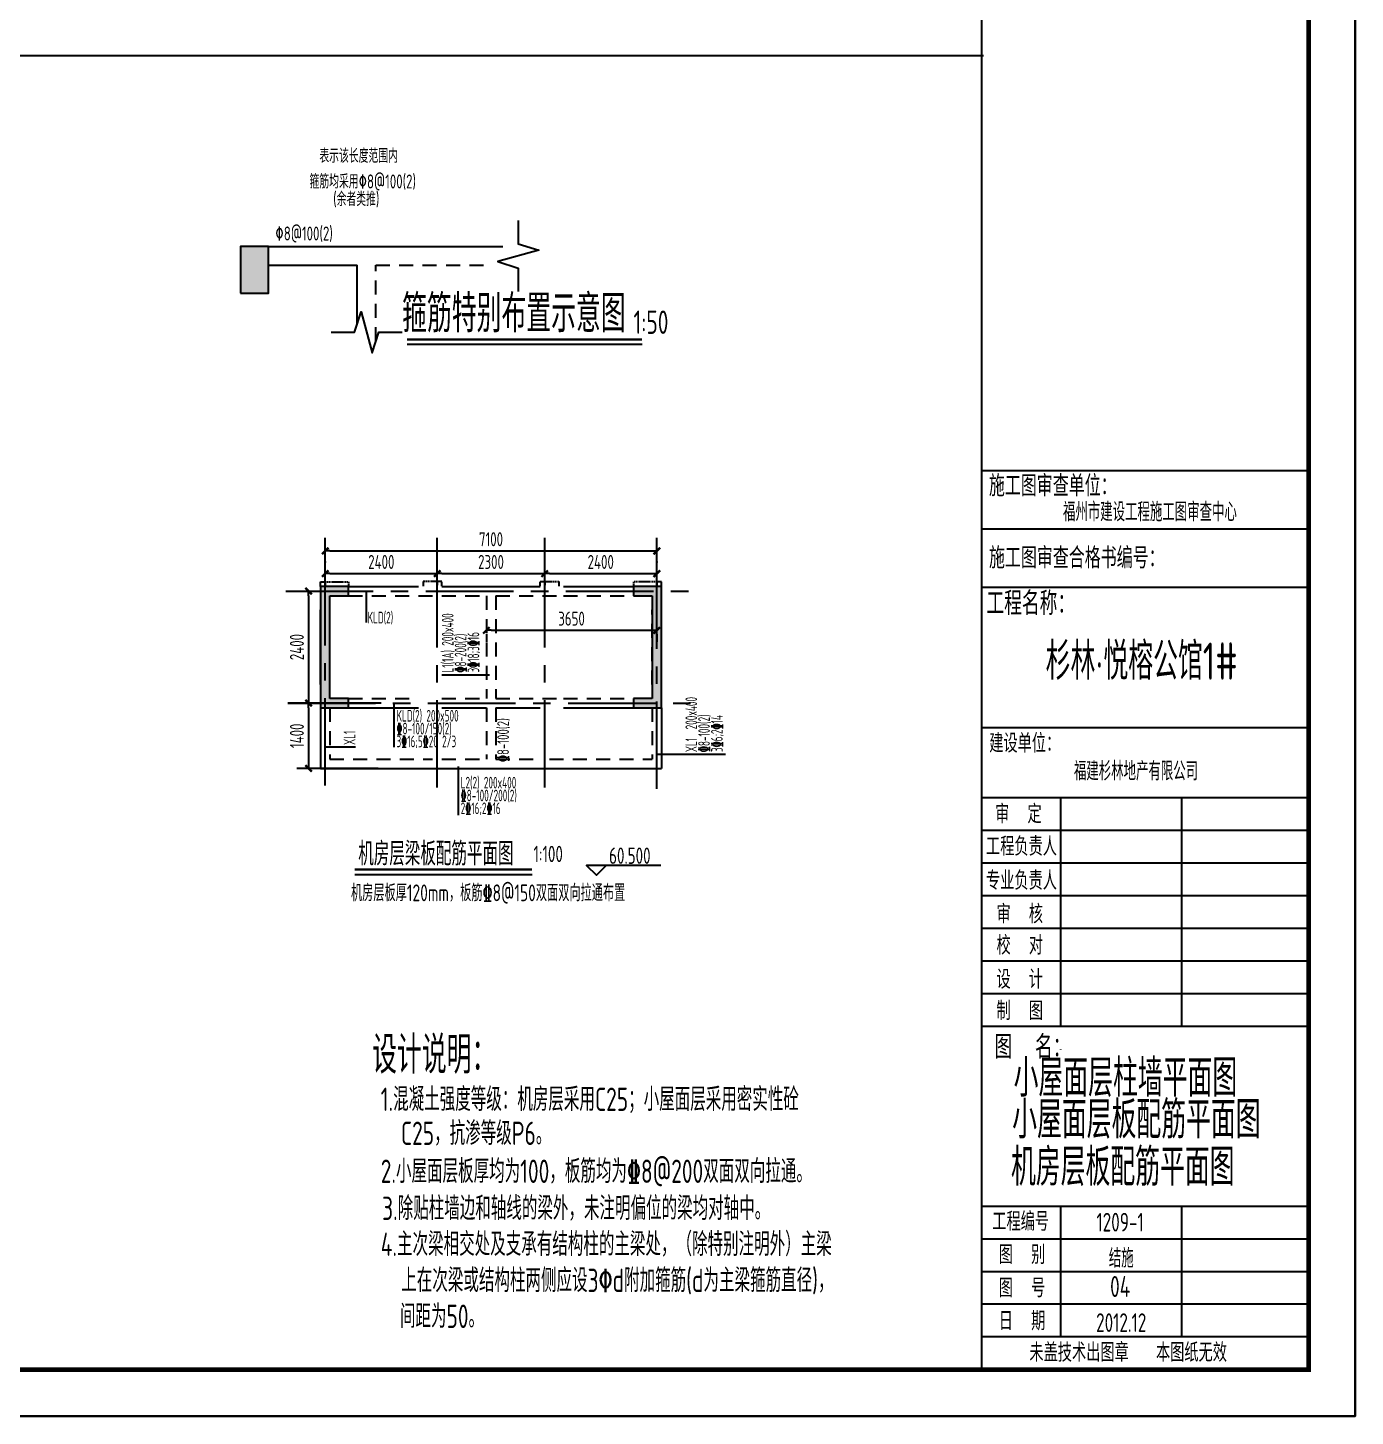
# Model space of a CAD drawing. Extents: x 580289 to 1106878, y -144605 to 78052.
# Drawn here: x 980489 to 1008920, y 18547 to 48285 of the extents above; entities that cross this region are included whole.
import ezdxf
from ezdxf.enums import TextEntityAlignment as Align

# ---------------------------------------------------------------- set-up
doc = ezdxf.new("R2010")
doc.units = 0
doc.header["$LTSCALE"] = 100
for name, pattern in [('3', [5, 3, -2]), ('CENTER', [2, 1.25, -0.25, 0.25, -0.25]), ('CONTINOUS', [0]), ('DASH', [0.35, 0.25, -0.1]), ('DASH_1_100', [5, 3, -2])]:
    doc.linetypes.add(name, pattern=pattern)
doc.layers.get('0').update_dxf_attribs({"linetype": 'CONTINUOUS'})
doc.layers.get('Defpoints').update_dxf_attribs({"linetype": 'CONTINUOUS'})
for name, color, linetype in [('AXIS', 3, 'CONTINUOUS'), ('COLU', 7, 'CONTINUOUS'), ('DIM', 3, 'CONTINUOUS'), ('HATCH', 254, 'CONTINUOUS'), ('mid', 7, 'CONTINUOUS'), ('PAXIS', 253, 'CENTER'), ('SLABH', 2, 'CONTINUOUS'), ('TEXT', 2, 'CONTINUOUS'), ('THICK', 6, 'CONTINUOUS'), ('THIN', 7, 'CONTINUOUS'), ('tm', 7, 'CONTINUOUS'), ('T图框', 7, 'CONTINUOUS'), ('图框', 254, 'CONTINUOUS'), ('垂直标注', 2, 'CONTINUOUS'), ('建筑隐线', 115, 'CONTINUOUS'), ('梁', 4, 'CONTINUOUS'), ('梁__实线', 4, 'CONTINUOUS'), ('梁__虚线', 4, 'DASH_1_100'), ('梁原位标注', 7, 'CONTINUOUS'), ('梁虚线', 134, '3'), ('水平标注', 2, 'CONTINUOUS'), ('水平钢筋', 7, 'CONTINUOUS')]:
    doc.layers.add(name, color=color, linetype=linetype)
doc.styles.add('HZ', font='tssdeng.shx', dxfattribs={"width": 0.7, "bigfont": 'tssdchn.shx'})
doc.styles.add('HZTXT2', font='tssdeng.shx', dxfattribs={"width": 0.7, "bigfont": 'tssdchn.shx'})
doc.styles.get("Standard").update_dxf_attribs({"font": 'tssdeng.shx', "width": 0.7, "bigfont": 'tssdchn.shx'})
doc.styles.add('TSSD_Dimension', font='Tssdeng.shx', dxfattribs={"width": 0.7, "bigfont": 'tssdchn.shx'})
doc.dimstyles.new('TSSD_100_100$0', dxfattribs={"dimtxt": 300, "dimasz": 100, "dimexe": 250, "dimexo": 250, "dimgap": 100, "dimtad": 1, "dimdec": 0, "dimzin": 0, "dimdsep": 46, "dimtxsty": 'TSSD_Dimension', "dimblk": '_TSDBK', "dimblk1": '_TSDBK', "dimblk2": '_TSDBK', "dimsah": 1, "dimcen": 0, "dimclrt": 7, "dimadec": 0, "dimazin": 0, "dimtfac": 1, "dimtdec": 0, "dimtix": 1, "dimtmove": 2, "dimatfit": 3, "dimldrblk": '_TSDBK', "dimfxl": 1, "dimtolj": 1, "dimtzin": 0, "dimarcsym": 0})

# ---------------------------------------------------------------- blocks, each defined once
blk = doc.blocks.new('A$C72C84CBD')
at = {"layer": '图框', "color": 0}
for p, q in [((76100, 1000), (76100, 58400)), ((76100, 20254), (83100, 20254)), ((76100, 19004), (83100, 19004)), ((76100, 17754), (83100, 17754)), ((76100, 14754), (83100, 14754)), ((76100, 13254), (83100, 13254)), ((77791, 13254), (77791, 8354)), ((80377, 13254), (80377, 8354)), ((76100, 12554), (83100, 12554)), ((76100, 11854), (83100, 11854)), ((76100, 11154), (83100, 11154)), ((76100, 10454), (83100, 10454)), ((76100, 9754), (83100, 9754)), ((76100, 9054), (83100, 9054)), ((76100, 8354), (83100, 8354)), ((77791, 7859), (77791, 7854)), ((76100, 4500), (83100, 4500)), ((77791, 4500), (77791, 1700)), ((80377, 4500), (80377, 1700)), ((76100, 3800), (83100, 3800)), ((83100, 3459), (83100, 2400)), ((76100, 3100), (83100, 3100)), ((83100, 2400), (76100, 2400)), ((83100, 1700), (76100, 1700))]:
    blk.add_line(p, q, dxfattribs=at)
for points in [[(0, 0), (0, 59400), (84100, 59400), (84100, 0)], [(0, 0), (84100, 0), (84100, 59400), (0, 59400)]]:
    blk.add_lwpolyline(points, close=True, dxfattribs=at)
at = {"layer": '图框', "color": 0, "const_width": 100}
blk.add_lwpolyline([(2500, 1000), (83100, 1000), (83100, 58400), (2500, 58400)], close=True, dxfattribs=at)
at = {"layer": '图框', "color": 0, "style": 'HZTXT2', "width": 0.8}
for s, height, p in [('施工图审查单位：', 450, (77622, 19953)), ('施工图审查合格书编号：', 450, (78136, 18409)), ('工程名称：', 500, (77151, 17437)), ('建设单位：', 400, (77022, 14436)), ('审  定', 400, (76886, 12921)), ('工程负责人', 400, (76952, 12224)), ('专业负责人', 400, (76952, 11495)), ('审  核', 400, (76915, 10777)), ('校  对', 400, (76916, 10109)), ('设  计', 400, (76915, 9376)), ('制  图', 400, (76915, 8703)), ('图  名：', 500, (77188, 7934)), ('工程编号', 400, (76935, 4192)), ('图  别', 400, (76963, 3475)), ('图  号', 400, (76963, 2758)), ('日  期', 400, (76963, 2058)), ('未盖技术出图章   本图纸无效', 400, (79237, 1389))]:
    blk.add_text(s, height=height, dxfattribs=at).set_placement(p, align=Align.MIDDLE)
blk = doc.blocks.new('图框')
at = {"layer": 'T图框', "color": 4}
blk.add_blockref('A$C72C84CBD', (602717, 102744), dxfattribs=at)
at = {"layer": 'T图框', "color": 1, "linetype": 'ByBlock', "style": 'HZ', "width": 0.7}
for s, p in [('福州市建设工程施工图审查中心', (682420, 122134)), ('福建杉林地产有限公司', (682122, 116580))]:
    blk.add_text(s, height=400, dxfattribs=at).set_placement(p, align=Align.MIDDLE)
at = {"layer": 'T图框', "linetype": 'ByBlock', "style": 'HZ', "width": 0.7}
for s, p in [('1209-1', (681780, 106900)), ('结施', (681805, 106149)), ('2012.12', (681805, 104749))]:
    blk.add_text(s, height=400, dxfattribs=at).set_placement(p, align=Align.MIDDLE)
blk = doc.blocks.new('_TSDBK')
blk.add_line((-1, 0), (0, 0))
at = {"const_width": 0.5}
blk.add_lwpolyline([(-0.7, -0.7), (0.7, 0.7)], dxfattribs=at)
blk = doc.blocks.new('*D1788')
at = {"layer": 'Defpoints', "color": 0}
for p in [(986861, 36651), (989261, 36651), (989261, 36594)]:
    blk.add_point(p, dxfattribs=at)
at = {"layer": 'DIM', "color": 0, "lineweight": -2}
for p, q in [((986961, 36594), (989161, 36594)), ((986861, 36401), (986861, 36344)), ((989261, 36401), (989261, 36344))]:
    blk.add_line(p, q, dxfattribs=at)
at = {"layer": 'DIM', "color": 0, "lineweight": -2, "xscale": 100, "yscale": 100, "zscale": 100, "rotation": 180}
blk.add_blockref('_TSDBK', (986861, 36594), dxfattribs=at)
at = {"layer": 'DIM', "color": 0, "lineweight": -2, "xscale": 100, "yscale": 100, "zscale": 100}
blk.add_blockref('_TSDBK', (989261, 36594), dxfattribs=at)
at = {"layer": 'DIM', "color": 7, "insert": (988061, 36844), "char_height": 300, "attachment_point": 5, "style": 'TSSD_Dimension'}
blk.add_mtext('\\A1;2400', dxfattribs=at)
blk = doc.blocks.new('*D1789')
at = {"layer": 'Defpoints', "color": 0}
for p in [(989261, 36651), (991561, 36651), (991561, 36594)]:
    blk.add_point(p, dxfattribs=at)
at = {"layer": 'DIM', "color": 0, "lineweight": -2}
for p, q in [((989361, 36594), (991461, 36594)), ((989261, 36401), (989261, 36344)), ((991561, 36401), (991561, 36344))]:
    blk.add_line(p, q, dxfattribs=at)
at = {"layer": 'DIM', "color": 0, "lineweight": -2, "xscale": 100, "yscale": 100, "zscale": 100, "rotation": 180}
blk.add_blockref('_TSDBK', (989261, 36594), dxfattribs=at)
at = {"layer": 'DIM', "color": 0, "lineweight": -2, "xscale": 100, "yscale": 100, "zscale": 100}
blk.add_blockref('_TSDBK', (991561, 36594), dxfattribs=at)
at = {"layer": 'DIM', "color": 7, "insert": (990411, 36844), "char_height": 300, "attachment_point": 5, "style": 'TSSD_Dimension'}
blk.add_mtext('\\A1;2300', dxfattribs=at)
blk = doc.blocks.new('*D1790')
at = {"layer": 'Defpoints', "color": 0}
for p in [(991561, 36651), (993961, 36651), (993961, 36594)]:
    blk.add_point(p, dxfattribs=at)
at = {"layer": 'DIM', "color": 0, "lineweight": -2}
for p, q in [((991661, 36594), (993861, 36594)), ((991561, 36401), (991561, 36344)), ((993961, 36401), (993961, 36344))]:
    blk.add_line(p, q, dxfattribs=at)
at = {"layer": 'DIM', "color": 0, "lineweight": -2, "xscale": 100, "yscale": 100, "zscale": 100, "rotation": 180}
blk.add_blockref('_TSDBK', (991561, 36594), dxfattribs=at)
at = {"layer": 'DIM', "color": 0, "lineweight": -2, "xscale": 100, "yscale": 100, "zscale": 100}
blk.add_blockref('_TSDBK', (993961, 36594), dxfattribs=at)
at = {"layer": 'DIM', "color": 7, "insert": (992761, 36844), "char_height": 300, "attachment_point": 5, "style": 'TSSD_Dimension'}
blk.add_mtext('\\A1;2400', dxfattribs=at)
blk = doc.blocks.new('*D1791')
at = {"layer": 'Defpoints', "color": 0}
for p in [(986861, 37104), (993961, 37104), (993961, 37080)]:
    blk.add_point(p, dxfattribs=at)
at = {"layer": 'DIM', "color": 0, "lineweight": -2}
for p, q in [((986961, 37080), (993861, 37080)), ((986861, 36854), (986861, 36830)), ((993961, 36854), (993961, 36830))]:
    blk.add_line(p, q, dxfattribs=at)
at = {"layer": 'DIM', "color": 0, "lineweight": -2, "xscale": 100, "yscale": 100, "zscale": 100, "rotation": 180}
blk.add_blockref('_TSDBK', (986861, 37080), dxfattribs=at)
at = {"layer": 'DIM', "color": 0, "lineweight": -2, "xscale": 100, "yscale": 100, "zscale": 100}
blk.add_blockref('_TSDBK', (993961, 37080), dxfattribs=at)
at = {"layer": 'DIM', "color": 7, "insert": (990411, 37330), "char_height": 300, "attachment_point": 5, "style": 'TSSD_Dimension'}
blk.add_mtext('\\A1;7100', dxfattribs=at)
blk = doc.blocks.new('*D1792')
at = {"layer": 'Defpoints', "color": 0}
for p in [(986504, 36221), (986504, 33821), (986504, 33821)]:
    blk.add_point(p, dxfattribs=at)
at = {"layer": 'DIM', "color": 0, "lineweight": -2}
for p, q in [((986254, 36221), (986254, 36221)), ((986504, 36121), (986504, 33921))]:
    blk.add_line(p, q, dxfattribs=at)
at = {"layer": 'DIM', "color": 0, "lineweight": -2, "xscale": 100, "yscale": 100, "zscale": 100}
for p, rotation in [((986504, 36221), 90), ((986504, 33821), 270)]:
    blk.add_blockref('_TSDBK', p, dxfattribs=dict(at, rotation=rotation))
at = {"layer": 'DIM', "color": 7, "insert": (986254, 35021), "char_height": 300, "attachment_point": 5, "rotation": 90, "style": 'TSSD_Dimension'}
blk.add_mtext('\\A1;2400', dxfattribs=at)
blk = doc.blocks.new('*D1793')
at = {"layer": 'Defpoints', "color": 0}
for p in [(988210, 33821), (986504, 32421), (988245, 32421)]:
    blk.add_point(p, dxfattribs=at)
at = {"layer": 'DIM', "color": 0, "lineweight": -2}
for p, q in [((987960, 33821), (986254, 33821)), ((986504, 33721), (986504, 32521)), ((987995, 32421), (986254, 32421))]:
    blk.add_line(p, q, dxfattribs=at)
at = {"layer": 'DIM', "color": 0, "lineweight": -2, "xscale": 100, "yscale": 100, "zscale": 100}
for p, rotation in [((986504, 33821), 90), ((986504, 32421), 270)]:
    blk.add_blockref('_TSDBK', p, dxfattribs=dict(at, rotation=rotation))
at = {"layer": 'DIM', "color": 7, "insert": (986254, 33121), "char_height": 300, "attachment_point": 5, "rotation": 90, "style": 'TSSD_Dimension'}
blk.add_mtext('\\A1;1400', dxfattribs=at)
blk = doc.blocks.new('*D1796')
at = {"layer": 'Defpoints', "color": 0}
for p in [(990311, 35546), (993961, 35546), (993961, 35380)]:
    blk.add_point(p, dxfattribs=at)
at = {"layer": 'DIM', "color": 0, "lineweight": -2}
for p, q in [((990311, 35296), (990311, 35130)), ((990411, 35380), (993861, 35380)), ((993961, 35296), (993961, 35130))]:
    blk.add_line(p, q, dxfattribs=at)
at = {"layer": 'DIM', "color": 0, "lineweight": -2, "xscale": 100, "yscale": 100, "zscale": 100, "rotation": 180}
blk.add_blockref('_TSDBK', (990311, 35380), dxfattribs=at)
at = {"layer": 'DIM', "color": 0, "lineweight": -2, "xscale": 100, "yscale": 100, "zscale": 100}
blk.add_blockref('_TSDBK', (993961, 35380), dxfattribs=at)
at = {"layer": 'DIM', "color": 7, "insert": (992136, 35630), "char_height": 300, "attachment_point": 5, "style": 'TSSD_Dimension'}
blk.add_mtext('\\A1;3650', dxfattribs=at)

msp = doc.modelspace()

# ---------------------------------------------------------------- hatches: boundary and pattern name
at = {"layer": 'HATCH'}
msp.add_hatch(color=256, dxfattribs=at).paths.add_polyline_path([(985046.9, 42599.6), (985646.9, 42599.6), (985646.9, 43599.6), (985046.9, 43599.6)])
h = msp.add_hatch(color=256, dxfattribs=at)
h.paths.add_polyline_path([(986760.8, 34220.9), (986760.8, 33720.9), (987360.8, 33720.9), (987360.8, 33920.9), (986960.8, 33920.9), (986960.8, 34220.9), (986960.8, 36120.9), (987360.8, 36120.9), (987360.8, 36320.9), (986760.8, 36320.9)])
h.paths.add_polyline_path([(994060.8, 36320.9), (993460.8, 36320.9), (993460.8, 36120.9), (993860.8, 36120.9), (993860.8, 34070.9), (993860.8, 33920.9), (993460.8, 33920.9), (993460.8, 33720.9), (994060.8, 33720.9), (994060.8, 34220.9)])

# ---------------------------------------------------------------- linework, layer by layer
at = {"layer": 'AXIS'}
for p, q in [((986860.8, 35820.9), (986860.8, 37360.7)), ((989260.8, 35820.9), (989260.8, 37360.7)), ((991560.8, 35820.9), (991560.8, 37360.7)), ((993960.8, 35820.9), (993960.8, 37360.7)), ((988060.6, 33820.4), (986060.6, 33820.4))]:
    msp.add_line(p, q, dxfattribs=at)
at = {"layer": 'COLU'}
for p, q in [((987360.8, 36320.9), (986760.8, 36320.9)), ((986760.8, 36320.9), (986760.8, 34220.9)), ((987360.8, 36120.9), (987360.8, 36320.9)), ((994060.8, 36320.9), (993460.8, 36320.9)), ((993460.8, 36320.9), (993460.8, 36120.9)), ((994060.8, 34220.9), (994060.8, 36320.9)), ((986960.8, 34070.9), (986960.8, 36120.9)), ((986960.8, 36120.9), (987360.8, 36120.9)), ((993460.8, 36120.9), (993860.8, 36120.9)), ((993860.8, 36120.9), (993860.8, 34070.9)), ((986760.8, 34220.9), (986760.8, 33720.9)), ((986960.8, 33920.9), (986960.8, 34220.9)), ((993860.8, 34220.9), (993860.8, 33920.9)), ((994060.8, 33720.9), (994060.8, 34220.9)), ((987360.8, 33920.9), (986960.8, 33920.9)), ((987360.8, 33720.9), (987360.8, 33920.9)), ((993860.8, 33920.9), (993460.8, 33920.9)), ((993460.8, 33920.9), (993460.8, 33720.9)), ((986760.8, 33720.9), (987360.8, 33720.9)), ((993460.8, 33720.9), (994060.8, 33720.9))]:
    msp.add_line(p, q, dxfattribs=at)
msp.add_lwpolyline([(985046.9, 42599.6), (985646.9, 42599.6), (985646.9, 43599.6), (985046.9, 43599.6)], close=True, dxfattribs=at)
at = {"layer": 'mid'}
msp.add_line((927361.6, 47691.5), (1000961.6, 47691.5), dxfattribs=at)
at = {"layer": 'PAXIS', "linetype": 'CENTER', "ltscale": 15}
for p, q in [((986860.8, 32052.9), (986860.8, 37360.7)), ((989260.8, 32010.6), (989260.8, 37360.7)), ((991560.8, 32009.9), (991560.8, 37360.7)), ((993960.8, 31983.2), (993960.8, 37360.7)), ((986015, 36220.9), (994806.6, 36220.9)), ((986060.6, 33820.6), (994761, 33820.4))]:
    msp.add_line(p, q, dxfattribs=at)
at = {"layer": 'THICK', "const_width": 50}
msp.add_lwpolyline([(988611.6, 41605.9), (993645.8, 41605.9)], dxfattribs=at)
at = {"layer": 'THIN', "ltscale": 0.1}
msp.add_line((988611.6, 41505.9), (993645.8, 41505.9), dxfattribs=at)
at = {"layer": 'THIN'}
msp.add_lwpolyline([(986312.6, 44103.3, 0, 80, 0), (986312.6, 44503.3, 0, 0, 0), (986312.6, 45297.2, 0, 0, 0), (989248.2, 45297.2, 0, 0, 0)], format="xyseb", dxfattribs=at)
for points in [[(990994.2, 44159.6), (990994.2, 43659.6), (991434.2, 43519.6), (990554.2, 43279.6), (990994.2, 43139.6), (990994.2, 42639.6)], [(986986.9, 41764.2), (987486.9, 41764.2), (987626.9, 42204.2), (987866.9, 41324.2), (988006.9, 41764.2), (988506.9, 41764.2)]]:
    msp.add_lwpolyline(points, dxfattribs=at)
at = {"layer": 'tm'}
msp.add_line((987494.1, 30259.7), (991195.8, 30259.7), dxfattribs=at)
msp.add_line((987494.1, 30259.7), (991195.8, 30259.7), dxfattribs=at)
at = {"layer": 'tm', "color": 3}
for p, q in [((987494.1, 30146.7), (991195.8, 30146.7)), ((987588.3, 30146.7), (991289.9, 30146.7))]:
    msp.add_line(p, q, dxfattribs=at)
at = {"layer": 'tm', "linetype": 'CONTINOUS', "elevation": -1381.6}
msp.add_lwpolyline([(994045.4, 30346.3), (992459.4, 30346.3), (992669.4, 30136.3), (992879.4, 30346.3)], dxfattribs=at)
at = {"layer": 'tm', "color": 3, "const_width": 50}
for points in [[(987494.1, 30260), (991195.8, 30260)], [(987588.3, 30260), (991289.9, 30260)]]:
    msp.add_lwpolyline(points, dxfattribs=at)
at = {"layer": '垂直标注'}
for p, q in [((989359.2, 34426.3), (990381.9, 34426.3)), ((987510.3, 32875.8), (986860.8, 32875.8)), ((995432.2, 32722.4), (993960.8, 32722.4))]:
    msp.add_line(p, q, dxfattribs=at)
at = {"layer": '建筑隐线', "linetype": 'DASH'}
for points in [[(986760.8, 36320.9), (986760.8, 36420.9), (987360.8, 36420.9), (987360.8, 36320.9)], [(989360.8, 36322.2), (989360.8, 36422.2), (988960.8, 36422.2), (988960.8, 36322.2)], [(991460.8, 36322.2), (991460.8, 36422.2), (991860.8, 36422.2), (991860.8, 36322.2)], [(994060.8, 36320.9), (994060.8, 36420.9), (993460.8, 36420.9), (993460.8, 36320.9)]]:
    msp.add_lwpolyline(points, dxfattribs=at)
at = {"layer": '梁'}
for p, q in [((987360.8, 36320.9), (988860.8, 36320.9)), ((989360.8, 36320.9), (991460.8, 36320.9)), ((991960.8, 36320.9), (993460.8, 36320.9)), ((986760.8, 34220.9), (986760.8, 35820.9)), ((994060.8, 34220.9), (994060.8, 35820.9)), ((986760.8, 33720.9), (986760.8, 32420.9)), ((987360.8, 33720.9), (988860.8, 33720.9)), ((989360.8, 33720.9), (990310.8, 33720.9)), ((990510.8, 33720.9), (991460.8, 33720.9)), ((991960.8, 33720.9), (993460.8, 33720.9)), ((994060.8, 33720.9), (994060.8, 32420.9)), ((986760.8, 32420.9), (994060.8, 32420.9))]:
    msp.add_line(p, q, dxfattribs=at)
at = {"layer": '梁__实线'}
for p, q in [((985646.9, 43599.6), (987746.9, 43599.6)), ((987746.9, 43599.6), (990664.6, 43599.6)), ((985646.9, 43199.6), (987546.9, 43199.6)), ((987546.9, 41952.7), (987546.9, 43199.6))]:
    msp.add_line(p, q, dxfattribs=at)
at = {"layer": '梁__虚线'}
for p, q in [((987946.9, 43199.6), (990287.4, 43199.6)), ((987946.9, 41575.6), (987946.9, 43199.6))]:
    msp.add_line(p, q, dxfattribs=at)
at = {"layer": '梁虚线'}
for p, q in [((987360.8, 36120.9), (989360.8, 36120.9)), ((989360.8, 36120.9), (990310.8, 36120.9)), ((990310.8, 36120.9), (990310.8, 33920.9)), ((990510.8, 36120.9), (991960.8, 36120.9)), ((990510.8, 36120.9), (990510.8, 33920.9)), ((991960.8, 36120.9), (993460.8, 36120.9)), ((986960.8, 34220.9), (986960.8, 35820.9)), ((993860.8, 34220.9), (993860.8, 35820.9)), ((987360.8, 33920.9), (988860.8, 33920.9)), ((989360.8, 33920.9), (990310.8, 33920.9)), ((990510.8, 33920.9), (991960.8, 33920.9)), ((991960.8, 33920.9), (993460.8, 33920.9)), ((986960.8, 33720.9), (986960.8, 32620.9)), ((990310.8, 33720.9), (990310.8, 32620.9)), ((990510.8, 33720.9), (990510.8, 32620.9)), ((993860.8, 33720.9), (993860.8, 32620.9)), ((986960.8, 32620.9), (989160.8, 32620.9)), ((989360.8, 32620.9), (990310.8, 32620.9)), ((990510.8, 32620.9), (991460.8, 32620.9)), ((991660.8, 32620.9), (993860.8, 32620.9))]:
    msp.add_line(p, q, dxfattribs=at)
at = {"layer": '水平标注'}
for p, q in [((987746.1, 35543.9), (987746.1, 36220.9)), ((988336.8, 32875.2), (988336.8, 33832)), ((989711.5, 31420.2), (989711.5, 32462))]:
    msp.add_line(p, q, dxfattribs=at)

# ---------------------------------------------------------------- block references
at = {"layer": 'T图框'}
msp.add_blockref('图框', (322103.4, -84196.5), dxfattribs=at)

# ---------------------------------------------------------------- texts
at = {"color": 4, "width": 0.7}
msp.add_text('杉林·悦榕公馆1#', height=800, dxfattribs=at).set_placement((1004346.7, 34763.5), align=Align.MIDDLE)
at = {"layer": 'SLABH', "width": 0.7}
msp.add_text('机房层板厚120mm，板筋\x848@150双面双向拉通布置', height=360, dxfattribs=at).set_placement((987412.2, 29577.1))
at = {"layer": 'TEXT', "width": 0.7}
for s, height, p in [('箍筋特别布置示意图', 800, (988506.9, 41764.2)), ('1:50', 500, (993462.9, 41729.2)), ('设计说明：', 800, (987864.5, 25886.3)), ('1.混凝土强度等级：机房层采用C25；小屋面层采用密实性砼', 500, (988048.9, 25085.4)), ('C25，抗渗等级P6。', 500, (988481.1, 24357, 690.8)), ('2.小屋面层板厚均为100，板筋均为\x848@200双面双向拉通。', 500, (988048.9, 23544.1)), ('3.除贴柱墙边和轴线的梁外，未注明偏位的梁均对轴中。', 500, (988078.1, 22750.1)), ('4.主次梁相交处及支承有结构柱的主梁处，（除特别注明外）主梁', 500, (988048.9, 21980.9)), ('上在次梁或结构柱两侧应设3\x82d附加箍筋(d为主梁箍筋直径)，', 500, (988489.4, 21206.7)), ('04', 450, (1003670.4, 21100.4)), ('间距为50。', 500, (988460.3, 20437.5))]:
    msp.add_text(s, height=height, dxfattribs=at).set_placement(p)
at = {"layer": 'TEXT', "text_generation_flag": 6, "width": 0.7}
for s, p in [('小屋面层柱墙平面图', (1001603.9, 25391.8)), ('小屋面层板配筋平面图', (1001573.2, 24497.2)), ('机房层板配筋平面图', (1001547.8, 23482.6))]:
    msp.add_text(s, height=800, rotation=180, dxfattribs=at).set_placement(p)
at = {"layer": 'tm', "width": 0.7}
for s, height, p in [('机房层梁板配筋平面图', 500, (987567.9, 30343.3)), ('1:100', 350, (991320.1, 30414.7))]:
    msp.add_text(s, height=height, dxfattribs=at).set_placement(p)
msp.add_text('60.500', height=350, rotation=0, dxfattribs=at).set_placement((993384, 30553), align=Align.MIDDLE)
at = {"layer": '垂直标注', "width": 0.6}
for s, p in [('L1(1A) 200x400', (989609.2, 34476.3)), ('\x848-200(2)', (989884.2, 34476.3)), ('3%%13218;3%%13216', (990159.2, 34476.3)), ('XL1  200x400', (994824.3, 32772.4)), ('\x848-100(2)', (995099.3, 32772.4)), ('3\x846;2\x8414', (995374.3, 32772.4)), ('XL1', (987505.1, 32925.8))]:
    msp.add_text(s, height=250, rotation=90, dxfattribs=at).set_placement(p)
at = {"layer": '梁原位标注', "width": 0.7}
msp.add_text('\x848-100(2)', height=250, rotation=90, dxfattribs=at).set_placement((990795.2, 32560))
at = {"layer": '水平标注', "width": 0.6}
for s, p in [('KLD(2)', (987766.8, 35527.8)), ('KLD(2) 200x500', (988386.8, 33425.2)), ('%%1328-100/150(2)', (988386.8, 33150.2)), ('3%%13216;5%%13220 2/3', (988386.8, 32875.2)), ('L2(2) 200x400', (989761.5, 31992.7)), ('\x848-100/200(2)', (989761.5, 31717.7)), ('2\x8416;2\x8416', (989761.5, 31442.7))]:
    msp.add_text(s, height=250, dxfattribs=at).set_placement(p)
at = {"layer": '水平钢筋', "width": 0.7}
for s, p in [('表示该长度范围内', (986736.1, 45392.1)), ('箍筋均采用\x828@100(2)', (986524.2, 44843.6)), ('(余者类推)', (987030.5, 44467.3)), ('\x828@100(2)', (985792.6, 43729.1))]:
    msp.add_text(s, height=300, dxfattribs=at).set_placement(p)

# ---------------------------------------------------------------- dimensions: what is measured, and where the dimension line sits
at = {"layer": 'DIM'}
for base, p1, p2, picture, middle in [((993960.8, 37079.7), (986860.8, 37104.4), (993960.8, 37104.4), '*D1791', (990410.8, 37329.7)), ((989260.8, 36593.9), (986860.8, 36650.8), (989260.8, 36650.8), '*D1788', (988060.8, 36843.9)), ((991560.8, 36593.9), (989260.8, 36650.8), (991560.8, 36650.8), '*D1789', (990410.8, 36843.9)), ((993960.8, 36593.9), (991560.8, 36650.8), (993960.8, 36650.8), '*D1790', (992760.8, 36843.9)), ((993960.8, 35379.9), (990310.8, 35546), (993960.8, 35546), '*D1796', (992135.8, 35629.9))]:
    dim = msp.add_linear_dim(base=base, p1=p1, p2=p2, dimstyle='TSSD_100_100$0', dxfattribs=at)
    dim.commit()
    dim.dimension.update_dxf_attribs({"geometry": picture, "text_midpoint": middle})
for base, p1, p2, picture, middle in [((986503.6, 33820.6), (986503.7, 36220.9), (986503.6, 33820.6), '*D1792', (986253.6, 35020.7)), ((986503.8, 32420.9), (988210.2, 33820.5), (988245.4, 32420.9), '*D1793', (986253.8, 33120.7))]:
    dim = msp.add_linear_dim(base=base, p1=p1, p2=p2, angle=90, dimstyle='TSSD_100_100$0', dxfattribs=at)
    dim.commit()
    dim.dimension.update_dxf_attribs({"geometry": picture, "text_midpoint": middle})

doc.saveas('drawing.dxf')
